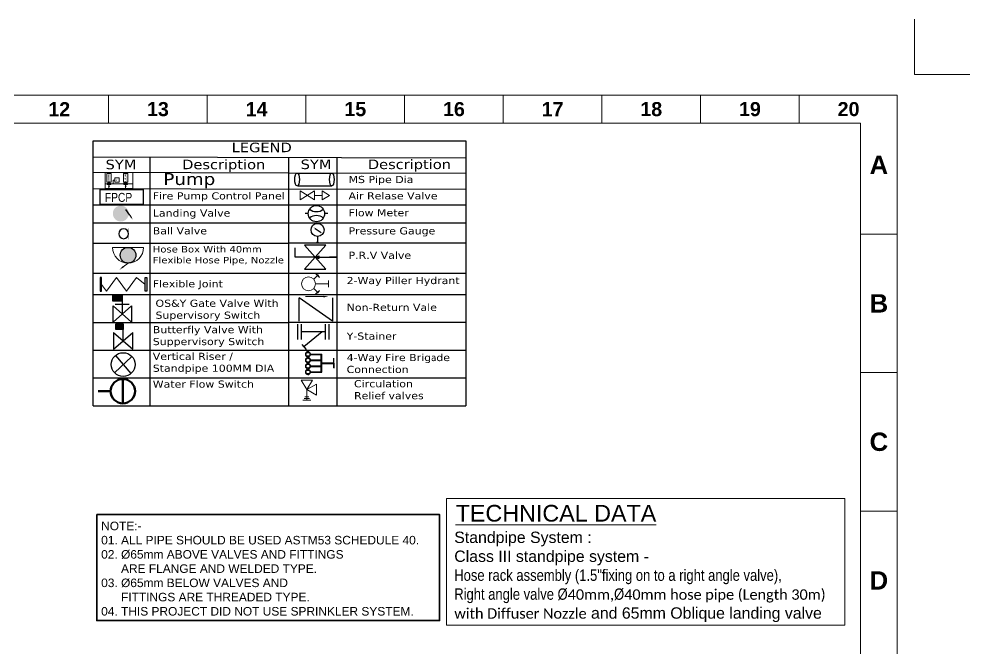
# Model space of a CAD drawing. Header units: inches. Extents: x -98933 to 1585249, y -3352739 to 192771.
# Drawn here: x 58305 to 59235, y 50376 to 50991 of the extents above; entities that cross this region are included whole.
import ezdxf

# ---------------------------------------------------------------- set-up
doc = ezdxf.new("R2010")
doc.units = ezdxf.units.IN
doc.header["$MEASUREMENT"] = 0
doc.linetypes.add('CONTINOUS', pattern=[0])
doc.layers.get('0').update_dxf_attribs({"lineweight": 0})
doc.layers.get('Defpoints').update_dxf_attribs({"lineweight": 0})
doc.layers.add('8', color=7, linetype='Continuous')
doc.layers.add('FIREFIGHTING', color=241, linetype='Continuous')
for name, color, linetype, lineweight in [('DIM', 7, 'Continuous', 0), ('FIRE SCH', 8, 'Continuous', 0), ('FITTINGS', 6, 'Continuous', 13), ('FPS- Butterfly Valve', 1, 'Continuous', 25), ('FPS- FBC-2', 1, 'Continuous', 25), ('FPS- Flexible Joint', 1, 'Continuous', 25), ('FPS- Hose Box', 1, 'Continuous', 25), ('FPS- Landing Valve', 1, 'Continuous', 25), ('FPS- Non Ruturn Valve', 1, 'Continuous', 25), ('FPS- OSY Valve', 1, 'Continuous', 25), ('FPS- Pillar Hydrant', 1, 'Continuous', 25), ('FPS- Pressure Gauge', 1, 'Continuous', 25), ('FPS- Pressure Relief Valve', 1, 'Continuous', 25), ('FPS- Riser', 1, 'Continuous', 25), ('FPS- Y-Strainer', 1, 'Continuous', 25), ('Inline', 7, 'Continuous', 0), ('Layer1', 134, 'Continuous', 0), ('NI_TEXT', 144, 'Continuous', 15), ('OHTDELIVERY', 7, 'Continuous', 0), ('Outline', 7, 'Continuous', 0), ('pipe line', 1, 'Continuous', 25), ('Scale', 7, 'Continuous', 0), ('Scale_Text', 7, 'Continuous', 0), ('SHEET', 186, 'Continuous', 35), ('Text', 7, 'Continuous', 0), ('Text1', 7, 'Continuous', 13), ('Titelblk', 7, 'Continuous', 25), ('TITLE', 7, 'Continuous', 20)]:
    doc.layers.add(name, color=color, linetype=linetype, lineweight=lineweight)
doc.styles.add('AREAL', font='arial.ttf')
doc.styles.add('new', font='tahoma.ttf', dxfattribs={"width": 1.3})
doc.styles.add('rafik', font='arial.ttf')
doc.styles.get("Standard").update_dxf_attribs({"font": 'arialbd.ttf', "height": 24})
doc.styles.add('TX 5', font='ARIALN.TTF')

# ---------------------------------------------------------------- blocks, each defined once
blk = doc.blocks.new('www')
at = {"layer": 'SHEET', "color": 7}
blk.add_lwpolyline([(-53842.7, 39693.4), (-53450.7, 39693.4), (-53450.7, 39572.2), (-53842.7, 39572.2)], close=True, dxfattribs=at)
at = {"layer": 'NI_TEXT', "insert": (-53837.6, 39685.3), "char_height": 9.754, "width": 1359.565, "attachment_point": 1, "style": 'AREAL'}
blk.add_mtext('{\\C5;NOTE:-\\C96;\\P\\C0;01. ALL PIPE SHOULD BE USED ASTM53 SCHEDULE 40.\\P02. Ø65mm ABOVE VALVES AND FITTINGS \\P      ARE FLANGE AND WELDED TYPE.\\P03. Ø65mm BELOW VALVES AND \\P      FITTINGS ARE THREADED TYPE.\\P04. THIS PROJECT DID NOT USE SPRINKLER SYSTEM.}', dxfattribs=at)
blk = doc.blocks.new('111')
at = {"layer": 'FITTINGS', "color": 7, "ltscale": 5}
blk.add_lwpolyline([(-53221.5, 39959.8), (-52766, 39959.8), (-52766, 39814.9), (-53221.5, 39814.9)], close=True, dxfattribs=at)
at = {"layer": 'Text', "color": 7, "insert": (-53212.5, 39921.8), "char_height": 12.97, "width": 761.009, "attachment_point": 1, "style": 'AREAL'}
blk.add_mtext('{\\C0;Standpipe System : \\PClass III standpipe system - \\P\\fArial Narrow|b0|i0|c0|p34;Hose rack assembly (1.5"fixing on to a right angle valve),\\fCalibri|b0|i0|c0|p34;\\H0.9167x;\\P\\fArial Narrow|b0|i0|c0|p34;\\H1.091x;Right angle \\H0.9998x;valve Ø\\fCalibri|b0|i0|c0|p34;\\H0.9167x;40mm,\\fArial Narrow|b0|i0|c0|p34;\\H1.091x;Ø\\fCalibri|b0|i0|c0|p34;\\H0.9167x;40mm hose pipe (Length 30m) \\Pwith Diffuser Nozzle\\fArial|b0|i0|c0|p34;\\H1.091x; and 65mm Oblique landing valve}', dxfattribs=at)
at = {"layer": 'Text1', "color": 7, "style": 'rafik'}
blk.add_text('%%UTECHNICAL DATA', height=19.067, dxfattribs=at).set_placement((-53210.9, 39933.3))
blk = doc.blocks.new('PAGE')
at = {"layer": 'Inline', "color": 252, "lineweight": 15}
blk.add_lwpolyline([(178051640.63, 22656441.11), (178051640.63, 22657235.79), (178050505.36, 22657235.79), (178050505.36, 22656441.11)], close=True, dxfattribs=at)
at = {"layer": 'Outline', "color": 252, "lineweight": 15}
for p, q in [((178051662.57, 22657252.66), (178050483.42, 22657252.66)), ((178051662.57, 22656424.24), (178051662.57, 22657252.66))]:
    blk.add_line(p, q, dxfattribs=at)
at = {"layer": 'Scale', "color": 252, "lineweight": 9}
for p, q in [((178051190.99, 22657235.79), (178051190.99, 22657252.66)), ((178051249.99, 22657235.79), (178051249.99, 22657252.66)), ((178051308.99, 22657235.79), (178051308.99, 22657252.66)), ((178051367.98, 22657235.79), (178051367.98, 22657252.66)), ((178051426.98, 22657235.79), (178051426.98, 22657252.66)), ((178051485.98, 22657235.79), (178051485.98, 22657252.66)), ((178051544.98, 22657235.79), (178051544.98, 22657252.66)), ((178051603.97, 22657235.79), (178051603.97, 22657252.66)), ((178051640.63, 22657169.57), (178051662.57, 22657169.57)), ((178051640.63, 22657086.79), (178051662.57, 22657086.79)), ((178051640.63, 22657004.01), (178051662.57, 22657004.01))]:
    blk.add_line(p, q, dxfattribs=at)
at = {"layer": 'Scale_Text', "color": 252, "lineweight": 13, "attachment_point": 5}
for s, insert, char_height, width in [('12', (178051161.49, 22657244.22), 8.435, 2.5102), ('13', (178051220.49, 22657244.22), 8.435, 2.5102), ('14', (178051279.49, 22657244.22), 8.435, 2.5102), ('15', (178051338.49, 22657244.22), 8.435, 2.5102), ('16', (178051397.48, 22657244.22), 8.435, 2.5102), ('17', (178051456.48, 22657244.22), 8.435, 2.5102), ('18', (178051515.48, 22657244.22), 8.435, 2.5102), ('19', (178051574.48, 22657244.22), 8.435, 2.5102), ('20', (178051633.47, 22657244.22), 8.435, 2.5102), ('A', (178051651.6, 22657210.97), 10.97, 8.3603), ('B', (178051651.6, 22657128.18), 10.97, 8.3603), ('C', (178051651.6, 22657045.4), 10.97, 8.3603), ('D', (178051651.6, 22656962.62), 10.97, 8.3603)]:
    blk.add_mtext(s, dxfattribs=dict(at, insert=insert, char_height=char_height, width=width))
blk = doc.blocks.new('Title')
at = {"layer": 'Defpoints', "color": 1, "ltscale": 10}
blk.add_lwpolyline([(-98623, -85271), (-98623, -85371), (-98523, -85371)], dxfattribs=at)
at = {"layer": 'Titelblk', "color": 3, "linetype": 'Continuous', "lineweight": 0, "xscale": 3.014611567961765, "yscale": 3.014611567959946, "zscale": 3.014611567966516}
blk.add_blockref('PAGE', (-536855255.8, -68388224), dxfattribs=at)
blk = doc.blocks.new('FPS- Pressure Relief Valve')
at = {"layer": 'FPS- Pressure Relief Valve', "ltscale": 15}
h = blk.add_hatch(color=256, dxfattribs=at)
h.paths.add_polyline_path([(-4331.85, -12011.46), (-4331.85, -12012.27), (-4334.03, -12011.46)])
h.paths.add_polyline_path([(-4331.85, -12010.65), (-4331.85, -12011.46), (-4334.03, -12011.46)])
for p, q in [((-4345.87, -12011.46), (-4345.87, -12005.91)), ((-4327.84, -12004.47), (-4340.22, -12004.47)), ((-4327.84, -12004.47), (-4340.22, -12018.46)), ((-4340.22, -12004.47), (-4327.84, -12018.46)), ((-4334.03, -12011.46), (-4345.87, -12011.46)), ((-4334.03, -12011.46), (-4331.85, -12010.65)), ((-4334.03, -12011.46), (-4321.57, -12011.46)), ((-4334.03, -12011.46), (-4331.85, -12012.27)), ((-4334.03, -12011.46), (-4331.85, -12012.27)), ((-4331.85, -12010.65), (-4331.85, -12012.27)), ((-4321.57, -12011.46), (-4325.71, -12011.46)), ((-4340.22, -12018.46), (-4327.84, -12018.46))]:
    blk.add_line(p, q, dxfattribs=at)
blk = doc.blocks.new('FPS- Pressure Gauge')
at = {"layer": 'FPS- Pressure Gauge', "color": 7}
blk.add_lwpolyline([(-4336.3, -11954.31), (-4331.7, -11957.45)], dxfattribs=at)
at = {"layer": 'FPS- Pressure Gauge', "color": 1}
for points in [[(-4334.6, -11965.05), (-4335.45, -11965.05), (-4333.83, -11965.05)], [(-4334.6, -11960.37), (-4334.6, -11965.05)]]:
    blk.add_lwpolyline(points, dxfattribs=at)
blk.add_circle((-4334.6, -11955.37), 5.01, dxfattribs=at)
at = {"layer": 'FPS- Pressure Gauge', "color": 7}
blk.add_solid([(-4336.49, -11954.57), (-4337.91, -11953.21), (-4336.12, -11954.04)], dxfattribs=at)
blk = doc.blocks.new('FPS- Non Ruturn Valve')
at = {"layer": 'FPS- Non Ruturn Valve', "color": 1, "ltscale": 2}
for p, q in [((-4341.32, -11946.47), (-4341.32, -11935.64)), ((-4325.74, -11946.47), (-4341.32, -11935.64)), ((-4325.74, -11935.64), (-4325.74, -11946.47))]:
    blk.add_line(p, q, dxfattribs=at)
at = {"layer": 'FPS- Non Ruturn Valve', "color": 7, "lineweight": 5}
blk.add_lwpolyline([(-4330.01, -11935.05), (-4338.35, -11935.05)], dxfattribs=at)
blk.add_solid([(-4330.01, -11934.65), (-4327.64, -11935.05), (-4330.01, -11935.44)], dxfattribs=at)
blk = doc.blocks.new('FPS- Y-Strainer')
at = {"layer": 'FPS- Y-Strainer', "color": 1, "linetype": 'Continuous'}
for p, q in [((-4339.07, -11925.71), (-4328.32, -11916.87)), ((-4327.1, -11918.41), (-4329.53, -11915.33)), ((-4343.02, -11921.2), (-4343.02, -11930.22)), ((-4340.9, -11921.2), (-4340.9, -11930.22)), ((-4326.91, -11921.2), (-4326.91, -11930.22)), ((-4324.8, -11921.2), (-4324.8, -11930.22)), ((-4340.9, -11925.71), (-4326.91, -11925.71))]:
    blk.add_line(p, q, dxfattribs=at)
blk = doc.blocks.new('FLOW MITER')
at = {"color": 1, "lineweight": 30}
for p, q in [((-163218.73, -135017.19), (-163219.31, -135017.19)), ((-163215.04, -135017.19), (-163215.63, -135017.19))]:
    blk.add_line(p, q, dxfattribs=at)
blk.add_circle((-163217.18, -135017.19), 1.55, dxfattribs=at)
for centre, start, end in [((-163217.18, -135014.83), 229.3985, 310.6015), ((-163217.18, -135019.55), 49.3985, 130.6015)]:
    blk.add_arc(centre, 1.99, start, end, dxfattribs=at)
blk = doc.blocks.new('FPS- Pillar Hydrant')
at = {"layer": 'FPS- Pillar Hydrant', "lineweight": 0}
for p, q in [((-4332.24, -11785.1), (-4333.39, -11783.95)), ((-4333.39, -11783.95), (-4331.04, -11786.3)), ((-4333.39, -11783.95), (-4331.04, -11786.3)), ((-4331.95, -11784.81), (-4333.39, -11783.95)), ((-4331.04, -11786.3), (-4331.95, -11784.81)), ((-4332.11, -11785.13), (-4334.44, -11787.46)), ((-4333.42, -11790.19), (-4325.55, -11790.19)), ((-4325.55, -11792.25), (-4325.55, -11788.24)), ((-4325.55, -11790.19), (-4325.55, -11792.25)), ((-4332.11, -11795.24), (-4334.44, -11792.92)), ((-4333.39, -11796.43), (-4331.04, -11794.08)), ((-4333.39, -11796.43), (-4331.04, -11794.08)), ((-4332.24, -11795.27), (-4333.39, -11796.43)), ((-4331.95, -11795.56), (-4333.39, -11796.43)), ((-4331.04, -11794.08), (-4331.95, -11795.56))]:
    blk.add_line(p, q, dxfattribs=at)
blk.add_circle((-4337.58, -11790.19), 4.16, dxfattribs=at)
blk = doc.blocks.new('A$C3D6C2CD6')
at = {"layer": 'pipe line', "color": 1, "lineweight": 0}
for p, q in [((133, 872), (0, 657)), ((266, 657), (133, 872)), ((0, 657), (266, 657)), ((133, 657), (133, 431)), ((266, 0), (0, 431)), ((266, 431), (0, 0)), ((0, 431), (266, 431)), ((0, 0), (266, 0))]:
    blk.add_line(p, q, dxfattribs=at)
blk = doc.blocks.new('FPS- Hose Box')
at = {"layer": 'FPS- Hose Box'}
blk.add_hatch(color=1, dxfattribs=at).paths.add_polyline_path([(-4357.16, -12025.03, -1), (-4357.15, -12009.48, -1)])
at = {"layer": 'FPS- Hose Box', "color": 1, "lineweight": 0}
blk.add_line((-4349.44, -12001.7), (-4349.45, -12032.6), dxfattribs=at)
blk.add_line((-4349.44, -12001.7), (-4349.45, -12032.6), dxfattribs=at)
at = {"layer": 'FPS- Hose Box', "color": 1, "lineweight": 0, "ltscale": 10}
blk.add_lwpolyline([(-4368.62, -12012.36), (-4364.89, -12017.15)], dxfattribs=at)
at = {"layer": 'FPS- Hose Box', "color": 1}
blk.add_circle((-4357.12, -12017.15), 7.77, dxfattribs=at)
at = {"layer": 'FPS- Hose Box', "color": 1, "lineweight": 0}
blk.add_arc((-4349.44, -12017.15), 15.45, 89.98105, 269.98105, dxfattribs=at)
at = {"layer": 'FPS- Hose Box', "color": 1, "lineweight": 0, "ltscale": 10}
blk.add_solid([(-4368, -12011.87), (-4371.56, -12008.59), (-4369.25, -12012.85)], dxfattribs=at)
blk = doc.blocks.new('FPS- Butterfly Valve')
at = {"layer": 'FPS- Butterfly Valve'}
h = blk.add_hatch(color=5, dxfattribs=at)
h.dxf.hatch_style = 1
h.paths.add_polyline_path([(-4333.69, -11862.12), (-4333.69, -11865.64), (-4338.21, -11865.64), (-4338.21, -11862.12)])
at = {"layer": 'FPS- Butterfly Valve', "color": 4}
for p, q in [((-4338.21, -11865.64), (-4338.21, -11862.12)), ((-4338.21, -11862.12), (-4333.69, -11862.12)), ((-4333.69, -11862.12), (-4333.69, -11865.64)), ((-4333.69, -11865.64), (-4338.21, -11865.64))]:
    blk.add_line(p, q, dxfattribs=at)
at = {"layer": 'FPS- Butterfly Valve', "color": 1, "ltscale": 2}
for p, q in [((-4333.69, -11872.71), (-4333.69, -11862.12)), ((-4339.63, -11867.44), (-4339.63, -11877.97)), ((-4339.63, -11867.44), (-4327.75, -11877.97)), ((-4339.63, -11877.97), (-4327.75, -11867.44)), ((-4327.75, -11877.97), (-4327.75, -11867.44))]:
    blk.add_line(p, q, dxfattribs=at)
blk = doc.blocks.new('FPS- OSY Valve')
at = {"lineweight": -2}
h = blk.add_hatch(color=5, dxfattribs=at)
h.dxf.hatch_style = 1
h.paths.add_polyline_path([(-4338.77, -11843.67), (-4338.77, -11846.83), (-4333.36, -11846.83), (-4333.36, -11843.67)])
blk.add_lwpolyline([(-4333.36, -11843.67), (-4338.77, -11843.67), (-4338.77, -11846.83), (-4333.36, -11846.83)], close=True, dxfattribs=at)
at = {"layer": 'FPS- OSY Valve', "color": 1, "ltscale": 2}
for p, q in [((-4333.36, -11854.08), (-4333.36, -11843.66)), ((-4338.34, -11858.48), (-4338.34, -11849.67)), ((-4328.38, -11849.67), (-4338.34, -11858.48)), ((-4328.38, -11858.48), (-4338.34, -11849.67)), ((-4329.73, -11848.86), (-4337.38, -11848.86)), ((-4328.38, -11849.67), (-4328.38, -11858.48))]:
    blk.add_line(p, q, dxfattribs=at)
blk = doc.blocks.new('FPS- Landing Valve')
at = {"layer": 'FPS- Landing Valve'}
blk.add_hatch(color=256, dxfattribs=at).paths.add_polyline_path([(-4327.92, -11820.59, -1), (-4339.41, -11820.59, -1)])
blk.add_line((-4327.05, -11821.85), (-4330, -11817.59), dxfattribs=at)
blk.add_solid([(-4326.52, -11821.51), (-4324.99, -11825.03), (-4327.58, -11822.19)], dxfattribs=at)
blk = doc.blocks.new('FPS- Flexible Joint')
at = {"layer": 'FPS- Flexible Joint', "color": 1}
for points in [[(-4344.79, -11808.38), (-4344.79, -11801.69), (-4345.57, -11801.69), (-4345.57, -11808.38)], [(-4323.19, -11808.38), (-4323.19, -11801.69), (-4322.41, -11801.69), (-4322.41, -11808.38)]]:
    blk.add_lwpolyline(points, close=True, dxfattribs=at)
at = {"layer": 'FPS- Flexible Joint', "color": 1, "lineweight": 5}
blk.add_lwpolyline([(-4344.79, -11805.04), (-4342.33, -11808.38), (-4337.41, -11801.69), (-4332.48, -11808.38), (-4327.56, -11801.69), (-4323.19, -11805.04)], dxfattribs=at)
blk = doc.blocks.new('FPS- FBC-2')
at = {"lineweight": -2, "true_color": 0xed1f24}
h = blk.add_hatch(color=240, dxfattribs=at)
h.dxf.hatch_style = 1
h.paths.add_polyline_path([(-4334.74, -11771.09), (-4339.69, -11771.09, 16.474806), (-4339.69, -11771.36), (-4335.01, -11771.36), (-4335.01, -11773.64), (-4339.69, -11773.64, 16.474806), (-4339.69, -11773.91), (-4335.01, -11773.91), (-4335.01, -11776.2), (-4339.69, -11776.2, 16.474806), (-4339.69, -11776.47), (-4335.01, -11776.47), (-4335.01, -11778.75), (-4339.69, -11778.75, 16.474806), (-4339.69, -11779.02), (-4334.74, -11779.02), (-4334.74, -11775.19), (-4329.62, -11775.19), (-4329.62, -11775.05), (-4329.62, -11774.92), (-4334.74, -11774.92)])
h.paths.add_polyline_path([(-4339.95, -11771.22, -1), (-4341.65, -11771.22, -1)], flags=16)
h.paths.add_polyline_path([(-4339.95, -11773.78, -1), (-4341.65, -11773.78, -1)], flags=16)
h.paths.add_polyline_path([(-4339.95, -11776.33, -1), (-4341.65, -11776.33, -1)], flags=16)
h.paths.add_polyline_path([(-4339.95, -11778.88, -1), (-4341.65, -11778.88, -1)], flags=16)
at = {"layer": 'FPS- FBC-2', "color": 1}
for p, q in [((-4339.69, -11771.09), (-4334.74, -11771.09)), ((-4339.69, -11771.36), (-4335.01, -11771.36)), ((-4339.69, -11773.64), (-4335.01, -11773.64)), ((-4339.69, -11773.91), (-4335.01, -11773.91)), ((-4335.01, -11773.64), (-4335.01, -11771.36)), ((-4335.01, -11776.2), (-4335.01, -11773.91)), ((-4334.74, -11774.92), (-4334.74, -11771.09)), ((-4334.74, -11774.92), (-4329.62, -11774.92)), ((-4329.62, -11777.12), (-4329.62, -11772.86)), ((-4339.69, -11776.2), (-4335.01, -11776.2)), ((-4339.69, -11776.47), (-4335.01, -11776.47)), ((-4339.69, -11778.75), (-4335.01, -11778.75)), ((-4339.69, -11779.02), (-4334.74, -11779.02)), ((-4335.01, -11778.75), (-4335.01, -11776.47)), ((-4334.74, -11775.19), (-4329.62, -11775.19)), ((-4334.74, -11779.02), (-4334.74, -11775.19)), ((-4329.62, -11775.05), (-4329.62, -11777.24))]:
    blk.add_line(p, q, dxfattribs=at)
for centre in [(-4340.8, -11771.22), (-4340.8, -11773.78), (-4340.8, -11776.33), (-4340.8, -11778.88)]:
    blk.add_circle(centre, 0.849, dxfattribs=at)
for centre in [(-4340.8, -11771.22), (-4340.8, -11773.78), (-4340.8, -11776.33), (-4340.8, -11778.88)]:
    blk.add_arc(centre, 1.12, 6.947, 353.053, dxfattribs=at)
blk = doc.blocks.new('FPS- Riser')
at = {"layer": 'FPS- Riser'}
for p, q in [((-4330.01, -11756.75), (-4337.56, -11763.74)), ((-4337.14, -11756.34), (-4330.43, -11764.15))]:
    blk.add_line(p, q, dxfattribs=at)
blk.add_circle((-4333.78, -11760.24), 5.15, dxfattribs=at)
blk = doc.blocks.new('ball.v')
at = {"color": 7, "linetype": 'ByBlock', "lineweight": 13, "const_width": 1}
for points in [[(387146, 646537), (387146, 646995), (387395, 646995)], [(386990, 646713), (386687, 646713)], [(386990, 646537), (386990, 646888)], [(387302, 646537), (387302, 646888)], [(387302, 646713), (387601, 646713)]]:
    blk.add_lwpolyline(points, dxfattribs=at)
at = {"color": 7, "linetype": 'CONTINOUS'}
blk.add_circle((387146, 646713), 156, dxfattribs=at)
blk = doc.blocks.new('FPS- Fire Pump-2')
at = {"layer": 'OHTDELIVERY'}
for p, q in [((-4383.5, -11919.6), (-4383.5, -11900.4)), ((-4383.5, -11900.4), (-4350.3, -11900.4)), ((-4372, -11909.5), (-4373.8, -11909.5)), ((-4373.8, -11909.5), (-4373.8, -11914.2)), ((-4350.3, -11919.6), (-4350.3, -11900.4)), ((-4350.3, -11914.2), (-4383.5, -11914.2)), ((-4383.5, -11919.6), (-4350.3, -11919.6)), ((-4380.5, -11913.4), (-4377.4, -11913.4)), ((-4380.3, -11915), (-4377.6, -11915)), ((-4378.4, -11916.4), (-4379.5, -11916.4)), ((-4379.5, -11916.4), (-4378.4, -11917.1)), ((-4378.4, -11916.4), (-4379.5, -11917.1)), ((-4378.4, -11917.1), (-4379.5, -11917.1)), ((-4379, -11912), (-4379, -11916.4)), ((-4379, -11917.1), (-4379, -11919.6)), ((-4360.6, -11913.4), (-4357.5, -11913.4)), ((-4360.4, -11915), (-4357.7, -11915)), ((-4358.5, -11916.4), (-4359.6, -11916.4)), ((-4359.6, -11916.4), (-4358.5, -11917.1)), ((-4358.5, -11916.4), (-4359.6, -11917.1)), ((-4358.5, -11917.1), (-4359.6, -11917.1)), ((-4359, -11912), (-4359, -11916.4)), ((-4359, -11912), (-4359, -11916.4)), ((-4359, -11917.1), (-4359, -11919.6))]:
    blk.add_line(p, q, dxfattribs=at)
for points in [[(-4381.6, -11901.8), (-4376.4, -11901.8), (-4376.4, -11912), (-4381.6, -11912)], [(-4372, -11906.9), (-4366.7, -11906.9), (-4366.7, -11912), (-4372, -11912)], [(-4361.6, -11901.8), (-4356.4, -11901.8), (-4356.4, -11912), (-4361.6, -11912)]]:
    blk.add_lwpolyline(points, close=True, dxfattribs=at)
for centre in [(-4379, -11914.2), (-4359, -11914.2)]:
    blk.add_circle(centre, 0.777, dxfattribs=at)
for centre, start, end in [((-4380.4, -11914.2), 97.2169, 277.2169), ((-4377.5, -11914.2), 262.7831, 82.7831), ((-4360.5, -11914.2), 97.2169, 277.2169), ((-4357.6, -11914.2), 262.7831, 82.7831)]:
    blk.add_arc(centre, 0.783, start, end, dxfattribs=at)
at = {"layer": 'OHTDELIVERY', "char_height": 2, "attachment_point": 1}
for s, insert, rotation in [('ELECT', (-4378, -11902.7), 270), ('J', (-4368.8, -11910.5), 180), ('DIESEL', (-4358.3, -11902), 270)]:
    blk.add_mtext_dynamic_manual_height_columns(s, width=1.593, gutter_width=35, heights=[0], dxfattribs=dict(at, insert=insert, rotation=rotation))
blk = doc.blocks.new('sswy')
at = {"color": 1, "lineweight": 50}
for p, q in [((-252678.3, 148551), (-252678.3, 148476.4)), ((-252715.6, 148513.7), (-252753.9, 148513.7))]:
    blk.add_line(p, q, dxfattribs=at)
blk.add_circle((-252678.3, 148513.7), 37.3, dxfattribs=at)
blk = doc.blocks.new('P.R.V')
at = {"layer": 'FIRE SCH', "color": 1}
for p, q in [((145871.8, 36731.9), (145941.7, 36731.9)), ((145881.8, 36717.1), (145931.7, 36717.1)), ((145889.9, 36702.4), (145923.5, 36702.4)), ((145906.7, 36638.4), (145906.7, 36731.9)), ((145857.5, 36553.1), (145956, 36553.1))]:
    blk.add_line(p, q, dxfattribs=at)
blk.add_lwpolyline([(145821.4, 36589.2), (145821.4, 36687.7), (145906.7, 36638.4)], close=True, dxfattribs=at)
blk.add_lwpolyline([(145956, 36553.1), (145906.7, 36638.4), (145857.5, 36553.1)], dxfattribs=at)
blk = doc.blocks.new('sdfsdfsdf')
at = {"layer": '8', "color": 7, "lineweight": -3}
for p, q in [((37671.27, 16485.92), (37671.27, 16744.94)), ((37671.27, 16744.94), (38035.71, 16744.94)), ((38035.71, 16744.94), (38035.71, 16486, 7.41)), ((37671.2, 16729.23), (38035.71, 16728.39, 11)), ((37726.82, 16729.1, 21.22), (37726.82, 16485.92, 0.88)), ((37862.31, 16728.79, 21.19), (37862.31, 16485.92, 0.88)), ((37862.31, 16728.79, 21.19), (37862.31, 16486, 0.89)), ((37909.6, 16728.68, 27.48), (37909.6, 16486, 7.19)), ((37671.27, 16714.09), (37862.31, 16713.69, 5.27)), ((37862.31, 16713.69, 12.57), (38035.71, 16713.33, 17.35)), ((37671.27, 16698.14), (37862.31, 16697.78, 4.74)), ((37862.31, 16697.8, 11.95), (38035.71, 16697.47, 16.25)), ((37671.27, 16682.2), (37854.64, 16682.2)), ((37671.27, 16682.2), (37862.31, 16682.2)), ((37862.31, 16682.28, 6.31), (38035.71, 16682.28, 6.31)), ((37671.23, 16664.73), (37862.31, 16664.73)), ((37862.31, 16664.81, 6.31), (38035.71, 16664.81, 6.31)), ((37671.27, 16644.99), (37862.31, 16644.99)), ((37862.31, 16645.07, 6.31), (38035.71, 16645.07, 6.31)), ((37671.27, 16615.48), (37862.31, 16615.48)), ((37862.31, 16615.57, 6.31), (38035.71, 16615.57, 6.31)), ((37671.27, 16594.54), (37862.31, 16594.54)), ((37862.31, 16594.63, 6.31), (38035.71, 16594.63, 6.31)), ((37671.27, 16567.39), (37862.31, 16567.39)), ((37862.31, 16567.47, 6.31), (38035.71, 16567.47, 6.31)), ((37671.27, 16540.23), (37862.31, 16540.23)), ((37862.31, 16540.31, 6.31), (38035.71, 16540.31, 6.31)), ((37671.27, 16513.07), (37862.31, 16513.07)), ((37862.31, 16513.16, 6.31), (38035.71, 16513.16, 6.31)), ((37671.27, 16485.92, -5.42), (37862.31, 16485.92, -5.42)), ((37862.31, 16486, 0.89), (38035.71, 16486, 0.89))]:
    blk.add_line(p, q, dxfattribs=at)
at = {"layer": '8', "color": 1, "lineweight": -3}
for p, q in [((37870.65, 16713.33, 6.31), (37904.59, 16713.32, 6.31)), ((37870.94, 16700.82, 6.31), (37904.72, 16700.82, 6.31))]:
    blk.add_line(p, q, dxfattribs=at)
at = {"layer": '8', "color": 7, "lineweight": -3}
blk.add_lwpolyline([(37678.11, 16697.3), (37720.28, 16697.3), (37720.28, 16682.78), (37678.11, 16682.78)], close=True, dxfattribs=at)
at = {"layer": '8', "color": 1, "lineweight": -3}
for centre in [(37870.65, 16707.08, 6.31), (37904.59, 16707.07, 6.31)]:
    blk.add_ellipse(centre, major_axis=(0, -6.25), ratio=0.357077, dxfattribs=at)
at = {"layer": '8', "color": 7, "xscale": 0.8151068088918692, "yscale": 0.8151068088918692, "zscale": 0.815106808901425}
blk.add_blockref('FPS- Fire Pump-2', (41256.01, 26414.05), dxfattribs=at)
at = {"layer": '8', "color": 7, "lineweight": -3}
for name, p, xscale, yscale, zscale, rotation in [('A$C3D6C2CD6', (37873.6, 16695.85, 6.31), 0.03287951512174914, 0.03287951512174914, 0.03287951504132192, 270), ('FPS- Hose Box', (25848.7, 20932.01), 0.9866434959985781, 0.9866434963041684, 0.9866434967086044, 90), ('FPS- Y-Strainer', (30646.34, -3365.39, 6.31), 1.670637437375262, 1.670637437891855, 1.670637438569336, 180)]:
    blk.add_blockref(name, p, dxfattribs=dict(at, xscale=xscale, yscale=yscale, zscale=zscale, rotation=rotation))
for name, p, xscale, yscale, zscale in [('FPS- Landing Valve', (43567.74, 32683.52), 1.354393628236721, 1.354393628658727, 1.354393629206908), ('FLOW MITER', (877814.64, 711479.99, 6.31), 5.146057748803287, 5.146057748803287, 5.146057748729181), ('FPS- Pressure Gauge', (43391.81, 31830.67, 6.31), 1.269125168342725, 1.269125168735627, 1.269125169251858), ('FPS- Pressure Relief Valve', (45104.16, 36629.25, 6.31), 1.664914340130053, 1.664914340624819, 1.664914341313374), ('FPS- Flexible Joint', (46253.02, 39899.31), 1.973286992011708, 1.973286992622889, 1.973286993414756), ('FPS- Pillar Hydrant', (44960.48, 35846.03, 6.31), 1.631949012269615, 1.631949011876713, 1.631949012564191), ('FPS- OSY Valve', (45421.21, 37697.75), 1.781848971164436, 1.781848971710133, 1.78184897243081), ('FPS- Non Ruturn Valve', (46974.86, 41616.26, 6.31), 2.096654334571213, 2.096654335218773, 2.096654336068246), ('FPS- Butterfly Valve', (44522.6, 35239.33), 1.574194718486979, 1.574194718967192, 1.574194719610928), ('FPS- Riser', (47476.26, 43053.67), 2.255695212210412, 2.255695212908904, 2.255695213819077), ('FPS- FBC-2', (47672.82, 43088.48, 6.31), 2.255695212210412, 2.255695212908904, 2.255695213819077)]:
    blk.add_blockref(name, p, dxfattribs=dict(at, xscale=xscale, yscale=yscale, zscale=zscale))
at = {"layer": '8', "color": 7, "linetype": 'Continuous', "lineweight": 9, "xscale": -0.03064815507968888, "yscale": 0.03064815499237739, "zscale": 0.03064815505051159}
blk.add_blockref('ball.v', (49566.32, -3166.55), dxfattribs=at)
at = {"layer": '8', "color": 7, "lineweight": -2, "xscale": 0.3196153598400997, "yscale": 0.3196153598328237, "zscale": 0.319615359833262}
blk.add_blockref('sswy', (118460.11, -30967.11), dxfattribs=at)
at = {"layer": 'DIM', "linetype": 'ByBlock', "lineweight": 5, "xscale": 0.1097807324549649, "yscale": 0.1097807324258611, "zscale": 0.1097807324518225, "rotation": 180}
blk.add_blockref('P.R.V', (53897.97, 20523.89, 5516721.48), dxfattribs=at)
at = {"layer": '8', "color": 7, "lineweight": -3, "style": 'TX 5'}
blk.add_text('FPCP', height=8.755, dxfattribs=at).set_placement((37682.66, 16685.21, 52.59))
at = {"layer": '8', "color": 7, "ltscale": 100000, "attachment_point": 1, "style": 'new'}
for s, insert, char_height, width in [('{\\C256;LEGEND}', (37806.73, 16743.09, 3.07), 9.3116, 95.842), ('{\\C256;SYM}', (37683.37, 16726.45, 3.07), 9.3116, 95.842), ('{\\C256;Description}', (37758.27, 16726.45, 3.07), 9.3116, 95.842), ('{\\C256;SYM}', (37874.15, 16726.59, 30.61), 9.3116, 32.8891), ('{\\C256;Description}', (37939.87, 16726.59, 30.61), 9.3116, 95.842), ('{\\C256;Pump}', (37739.85, 16713.36, 21.23), 11.6394, 56.5468), ('{\\C256;MS Pipe Dia}', (37920.99, 16710.59, 28.57), 6.9837, 132.4005), ('{\\C256;Fire Pump Control Panel}', (37729.53, 16694.56, 21.23), 6.9837, 132.4005), ('{\\C256;Air Relase Valve}', (37920.99, 16694.64, 9.38), 6.9837, 132.4005), ('{\\C256;Landing Valve}', (37729.53, 16677.8, 21.23), 6.9837, 132.4005), ('{\\C256;Flow Meter}', (37920.99, 16678.08, 9.38), 6.9837, 132.4005), ('{\\C256;Ball Valve}', (37729.53, 16660.4, 4.21), 6.9837, 132.4005), ('{\\C256;Pressure Gauge}', (37920.99, 16660.38, 9.38), 6.9837, 132.4005), ('{\\C256;Hose Box With 40mm Flexible Hose Pipe, Nozzle}', (37729.53, 16642.15, 4.21), 6.4017, 132.0525), ('{\\C256;P.R.V Valve}', (37920.99, 16636.5, 9.38), 6.9837, 132.4005), ('{\\C256;2-Way Piller Hydrant}', (37919.14, 16611.82, 10.52), 6.9837, 132.4005), ('{\\C256;Flexible Joint}', (37729.53, 16608.65, 4.21), 6.9837, 132.4005), ('{\\C256;OS&Y Gate Valve With Supervisory Switch}', (37732.2, 16589.59, 4.21), 6.9837, 132.4005), ('{\\C256;Non-Return Vale}', (37919.14, 16585.6, 10.52), 6.9837, 132.4005), ('{\\C256;Butterfly Valve With Suppervisory Switch}', (37729.53, 16563.82, 4.21), 6.9837, 132.4005), ('{\\C256;Y-Stainer}', (37919.14, 16557.48, 10.52), 6.9837, 113.65), ('{\\C256;Vertical Riser / Standpipe 100MM DIA}', (37729.53, 16537.73, 4.21), 6.9837, 132.4005), ('{\\C256;4-Way Fire Brig\\W1;a\\W1.3;de Connection}', (37919.14, 16536.56, 10.52), 6.9837, 132.4005), ('{\\C256;Water Flow Switch}', (37729.53, 16510.58, 5.09), 6.9837, 132.4005), ('\\pi-8,l8,t8;Circulation \\PRelief valves', (37926.35, 16510.95, 831807.36), 6.9837, 132.4005)]:
    blk.add_mtext(s, dxfattribs=dict(at, insert=insert, char_height=char_height, width=width))

msp = doc.modelspace()

# ---------------------------------------------------------------- block references
at = {"layer": 'FIREFIGHTING', "color": 201, "xscale": 0.8554031319799833, "yscale": 0.8554031320090871, "zscale": 0.8554031319963877}
for name, p in [('111', (104248.61, 16341.05)), ('www', (104438.01, 16553.12))]:
    msp.add_blockref(name, p, dxfattribs=at)
at = {"layer": 'Layer1', "color": 2}
msp.add_blockref('sdfsdfsdf', (20706.09, 34127.42), dxfattribs=at)
at = {"layer": 'TITLE', "xscale": 0.5425392190591083, "yscale": 0.5425392190518323, "zscale": 0.5425392145730539}
msp.add_blockref('Title', (112687.4, 97254.22), dxfattribs=at)

doc.saveas('drawing.dxf')
